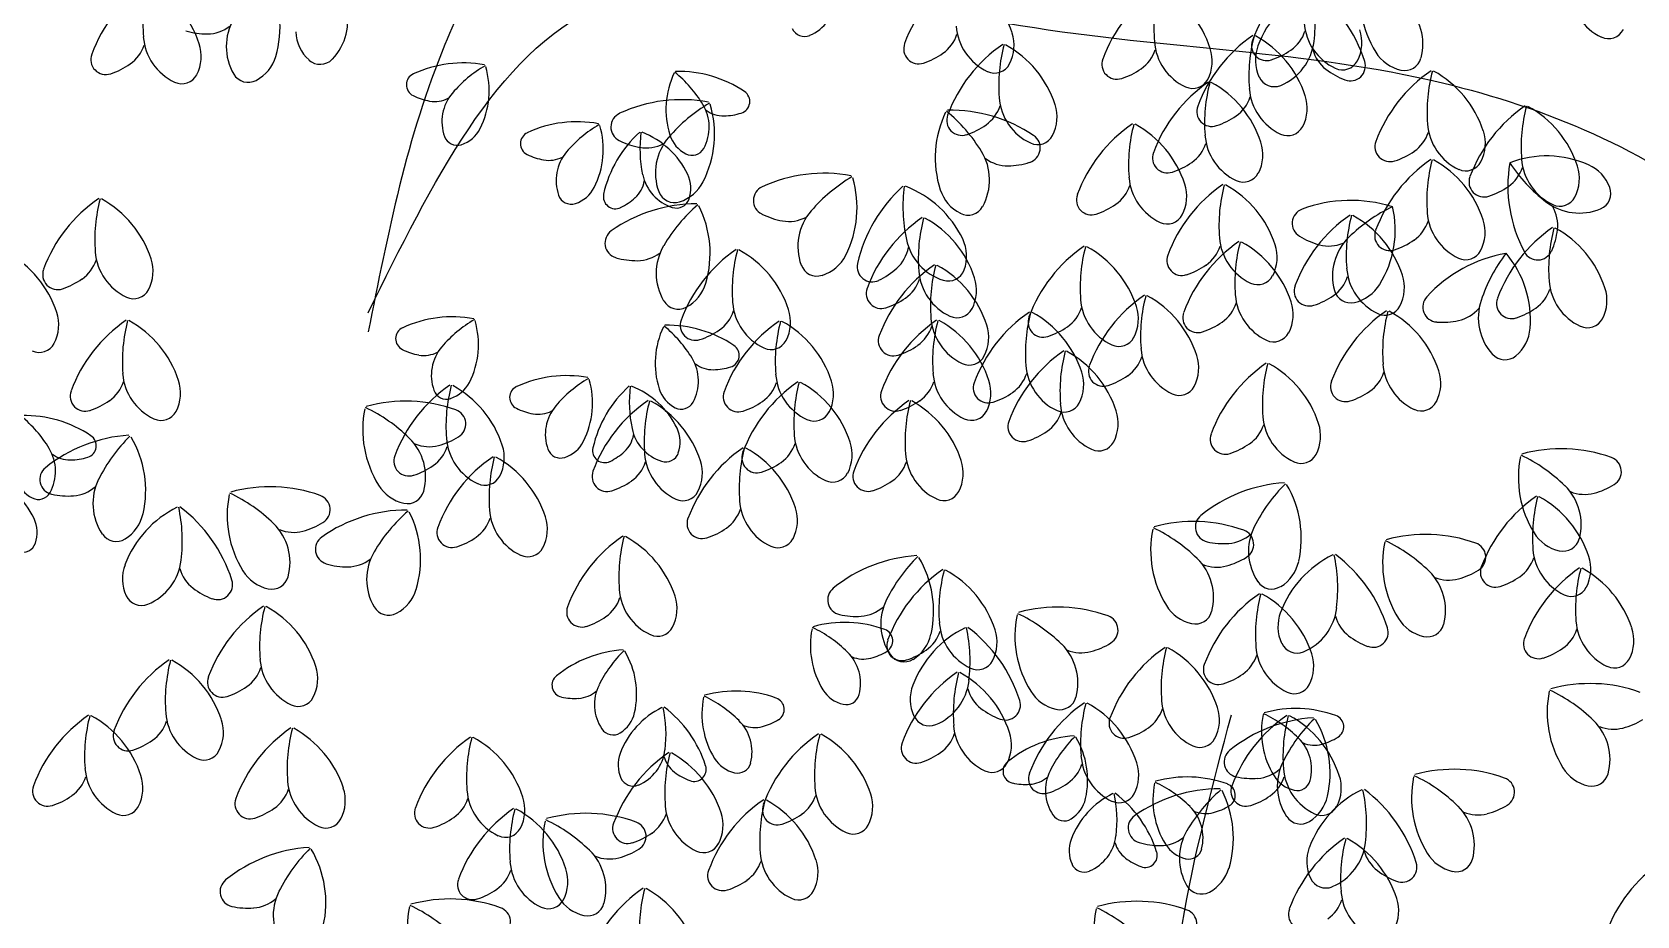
# Model space of a CAD drawing. Header units: millimetres. Extents: x 87938 to 265635, y 330093 to 434310.
# Drawn here: x 132445 to 133716, y 387747 to 388448 of the extents above; entities that cross this region are included whole.
import ezdxf

# ---------------------------------------------------------------- set-up
doc = ezdxf.new("R2010")
doc.units = ezdxf.units.MM

# ---------------------------------------------------------------- blocks, each defined once
blk = doc.blocks.new('A$C375B4AEE')
for centre, radius, start, end in [((4087, 6928.6), 83.7, 343.5813, 26.7291), ((4775.2, 6874.5), 117.2, 124.4099, 159.6857), ((4670.9, 6897.5), 83.7, 18.1183, 61.2661), ((5050.7, 6877), 117.2, 124.4099, 159.6857), ((5109.7, 6952.4), 83.7, 168.5702, 211.718), ((4131.5, 6866), 117.2, 124.4099, 159.6857), ((4188.9, 6930.1), 126.8, 165.1974, 184.3302), ((4027.2, 6888.9), 83.7, 18.1183, 61.2661), ((4932.2, 6862.2), 117.2, 124.4099, 159.6857), ((4989.6, 6926.3), 126.8, 165.1974, 184.3302), ((4827.9, 6885.2), 83.7, 18.1183, 61.2661), ((5023.4, 6883.7), 83.7, 116.1313, 159.2791), ((4863.7, 6932.1), 126.8, 353.0673, 12.2001), ((4918.1, 6865.4), 117.2, 17.7118, 52.9875), ((5235.7, 6959.5), 43.4, 184.3302, 244.7087), ((4180.9, 6932.9), 43.4, 316.0732, 16.4518), ((4576.8, 6953.7), 34.7, 292.6889, 353.0673), ((5032.4, 6914.9), 43.4, 345.1278, 45.5062), ((4112.9, 6952.4), 29.6, 270.5305, 307.3702), ((4171.5, 6912.8), 43.4, 149.7932, 210.1716), ((4586.1, 6931.5), 10.7, 204.6948, 292.6889), ((4749.4, 6932.3), 43.4, 184.3302, 244.7086), ((5025, 6934.8), 43.4, 184.3302, 244.7087), ((4105.7, 6923.8), 43.4, 184.3302, 244.7087), ((4112.6, 6981.7), 58.9, 253.6433, 270.5305), ((4076.5, 6905.1), 31.8, 332.7028, 18.1184), ((4214.9, 6925.8), 31.8, 182.6636, 228.0789), ((4676.5, 6911), 11.9, 159.6855, 288.6153), ((4678.7, 6931.7), 29.6, 305.0674, 341.9073), ((4809.3, 6817.8), 117.2, 124.4099, 159.6857), ((4866.7, 6881.9), 126.8, 165.1974, 184.3302), ((4705, 6840.7), 83.7, 18.1183, 61.2661), ((4720.2, 6913.6), 31.8, 332.7028, 18.1184), ((4906.4, 6920), 43.4, 184.3302, 244.7086), ((5007.4, 6824.9), 117.2, 124.4099, 159.6857), ((5064.8, 6889), 126.8, 165.1974, 184.3302), ((4952, 6913.5), 11.9, 159.6854, 288.6153), ((4903.1, 6847.8), 83.7, 18.1183, 61.2661), ((4946.5, 6922), 43.4, 292.6888, 353.0673), ((4954.3, 6934.2), 29.6, 305.0674, 341.9073), ((4995.7, 6916.1), 31.8, 332.7028, 18.1184), ((5222.8, 6932.4), 13.3, 244.7085, 332.7027), ((4032.7, 6902.5), 11.9, 159.6854, 288.6153), ((4035, 6923.2), 29.6, 305.0674, 341.9073), ((4136.8, 6914), 31.8, 298.1659, 343.5814), ((4202.5, 6912), 13.3, 228.079, 316.0733), ((4661.9, 6955.7), 58.9, 288.1803, 305.0675), ((4833.4, 6898.8), 11.9, 159.6855, 288.6153), ((4835.7, 6919.4), 29.6, 305.0674, 341.9073), ((4877.2, 6901.3), 31.8, 332.7028, 18.1184), ((4974.9, 6902), 31.8, 159.2792, 204.6947), ((4937.4, 6958.2), 58.9, 288.1803, 305.0675), ((5017.1, 6918.2), 29.6, 195.4901, 232.33), ((5012.1, 6907.6), 13.3, 244.7085, 332.7027), ((5065.5, 6925.1), 31.8, 211.718, 257.1334), ((5061.4, 6907.1), 13.3, 257.1334, 345.1277), ((4018.2, 6947.2), 58.9, 288.1803, 305.0675), ((4092.9, 6896.6), 13.3, 244.7085, 332.7027), ((4145.5, 6897.7), 13.3, 210.1714, 298.166), ((4280.3, 6882.5), 9.54, 114.8185, 243.7481), ((4315.6, 6806), 93.8, 79.5426, 114.8184), ((4384.4, 6810), 101.5, 120.3301, 139.4629), ((4269.4, 6877.9), 66.9, 333.251, 16.3988), ((4543.2, 6863), 66.9, 154.4733, 197.621), ((4418.9, 6814.1), 101.5, 31.4091, 50.542), ((4486.2, 6799.3), 93.8, 56.0537, 91.3294), ((4736.6, 6905.1), 13.3, 244.7086, 332.7027), ((4818.9, 6943.4), 58.9, 288.1803, 305.0675), ((4958.1, 6894.3), 13.3, 204.6945, 292.689), ((5035, 6941.4), 58.9, 232.33, 249.2171), ((5018.4, 6897.5), 11.9, 248.7822, 17.712), ((5148.5, 6796.9), 117.2, 124.4099, 159.6857), ((5205.9, 6861), 126.8, 165.1974, 184.3302), ((5044.1, 6819.9), 83.7, 18.1183, 61.2661), ((4533.2, 6869.2), 9.54, 287.1242, 56.0538), ((4972.3, 6788), 117.2, 124.4099, 159.6857), ((4893.6, 6892.9), 13.3, 244.7086, 332.7027), ((5029.7, 6852.1), 126.8, 165.1974, 184.3302), ((4867.9, 6811), 83.7, 18.1183, 61.2661), ((4981.6, 6882.7), 43.4, 184.3302, 244.7087), ((4297.2, 6916), 47.1, 243.313, 260.2002), ((4293.2, 6892.9), 23.7, 260.2002, 297.04), ((4333.6, 6853.3), 34.7, 139.4629, 199.8413), ((4488.8, 6753.5), 117.2, 79.5427, 114.8184), ((4574.8, 6758.4), 126.8, 120.3301, 139.4629), ((4475.9, 6848.9), 34.7, 331.0306, 31.4092), ((4431.1, 6843.4), 83.7, 333.251, 16.3987), ((4712.8, 6875), 29.6, 305.0674, 341.9073), ((4783.5, 6875.6), 43.4, 184.3302, 244.7086), ((4754.3, 6856.9), 31.8, 332.7028, 18.1184), ((4908.6, 6861.4), 11.9, 159.6854, 288.6153), ((4910.9, 6882.1), 29.6, 305.0674, 341.9073), ((4952.4, 6864), 31.8, 332.7028, 18.1184), ((5223, 6769), 117.2, 124.4099, 159.6857), ((5280.4, 6833.1), 126.8, 165.1974, 184.3302), ((5118.7, 6792), 83.7, 18.1183, 61.2661), ((4405.9, 6759.4), 93.8, 79.5426, 114.8184), ((4474.7, 6763.3), 101.5, 120.3301, 139.4629), ((4444.6, 6849), 11.9, 114.8186, 243.7477), ((4522.1, 6881.5), 23.7, 233.8321, 270.6718), ((4521.8, 6905), 47.1, 270.6718, 287.559), ((4773.3, 6824.7), 83.7, 154.4733, 197.6211), ((4618, 6763.6), 126.8, 31.4092, 50.542), ((4710.6, 6854.3), 11.9, 159.6855, 288.6153), ((4702.1, 6745.1), 117.2, 56.0537, 91.3294), ((4696, 6898.9), 58.9, 288.1803, 305.0675), ((4912, 6754.8), 117.2, 124.4099, 159.6857), ((4969.5, 6818.9), 126.8, 165.1974, 184.3302), ((4807.7, 6777.8), 83.7, 18.1183, 61.2661), ((4894.1, 6906.1), 58.9, 288.1803, 305.0675), ((5122.7, 6854.7), 43.4, 184.3302, 244.7087), ((4311, 6845.2), 10.7, 199.8417, 287.8357), ((4306.5, 6859.2), 25.4, 287.8356, 333.251), ((4370.6, 6835.8), 9.54, 114.8185, 243.7481), ((4359.8, 6831.3), 66.9, 333.251, 16.3988), ((4518.4, 6775.2), 93.8, 131.9815, 167.2573), ((4465.8, 6890.9), 58.9, 243.313, 260.2003), ((4557.2, 6832.1), 101.5, 172.7689, 191.9017), ((4433.3, 6782.5), 66.9, 25.6899, 68.8377), ((4511.4, 6812.6), 43.4, 139.4629, 199.8413), ((4503.6, 6850.4), 25.4, 197.6209, 243.0365), ((4760.9, 6832.4), 11.9, 287.1241, 56.0538), ((4770.7, 6848.4), 13.3, 244.7086, 332.7027), ((4946.5, 6845.8), 43.4, 184.3302, 244.7087), ((4968.8, 6855.5), 13.3, 244.7085, 332.7027), ((5052, 6854.1), 29.6, 305.0674, 341.9073), ((5093.5, 6836), 31.8, 332.7028, 18.1184), ((4387.5, 6869.4), 47.1, 243.313, 260.2002), ((4383.5, 6846.3), 23.7, 260.2002, 297.0399), ((4424, 6806.7), 34.7, 139.4629, 199.8413), ((4460.8, 6862.1), 29.6, 260.2003, 297.04), ((4496.9, 6837.3), 10.7, 243.0367, 331.031), ((4689.2, 6807.1), 43.4, 331.0307, 31.4092), ((4873.5, 6824.6), 11.9, 159.6855, 288.6152), ((4875.8, 6845.2), 29.6, 305.0675, 341.9073), ((4917.3, 6827.1), 31.8, 332.7028, 18.1184), ((5049.7, 6833.5), 11.9, 159.6854, 288.6153), ((5035.2, 6878.1), 58.9, 288.1803, 305.0675), ((5173.7, 6744.7), 81.4, 65.9099, 110.9773), ((4601.7, 6695.2), 117.2, 79.5426, 114.8184), ((4746.9, 6847.9), 29.6, 233.8322, 270.6718), ((4746.6, 6877.2), 58.9, 270.6718, 287.559), ((4859, 6869.2), 58.9, 288.1803, 305.0675), ((4933.6, 6818.7), 13.3, 244.7086, 332.7027), ((5148.3, 6726.5), 117.2, 124.4099, 159.6857), ((5205.7, 6790.6), 126.8, 165.1974, 184.3302), ((5044, 6749.5), 83.7, 18.1183, 61.2661), ((5109.9, 6827.6), 13.3, 244.7085, 332.7027), ((5253, 6802.3), 109.9, 170.3912, 208.3763), ((5126.5, 6826.2), 29.6, 305.0675, 341.9073), ((5250.6, 6890.3), 126.8, 213.299, 232.4318), ((5197.2, 6826.8), 43.4, 184.3302, 244.7087), ((5168, 6808.1), 31.8, 332.7028, 18.1184), ((5194.1, 6789.9), 31.8, 20.8044, 66.2198), ((4396.8, 6812.6), 25.4, 287.8356, 333.251), ((4435.9, 6810.4), 23.7, 312.6391, 349.4787), ((4491.9, 6818.4), 34.7, 191.9017, 252.2802), ((4477.4, 6820), 31.8, 287.8356, 333.2511), ((4470.7, 6800.5), 25.4, 340.2744, 25.6898), ((4557.5, 6790.8), 11.9, 114.8186, 243.7477), ((4687.7, 6700.1), 126.8, 120.3301, 139.4629), ((4544, 6785.1), 83.7, 333.251, 16.3987), ((4742.4, 6715), 117.2, 131.9815, 167.2573), ((4790.8, 6786.1), 126.8, 172.769, 191.9018), ((4635.9, 6724), 83.7, 25.6898, 68.8377), ((4815.6, 6812), 29.6, 305.0674, 341.9073), ((4886.3, 6812.6), 43.4, 184.3302, 244.7086), ((4983.6, 6706.7), 117.2, 124.4099, 159.6857), ((4857, 6793.9), 31.8, 332.7028, 18.1184), ((5041.1, 6770.9), 126.8, 165.1974, 184.3302), ((4879.3, 6729.7), 83.7, 18.1183, 61.2661), ((5124.2, 6805.5), 11.9, 159.6855, 288.6152), ((5109.7, 6850.2), 58.9, 288.1803, 305.0675), ((5211.4, 6796.5), 13.3, 292.8101, 20.8043), ((4093.3, 6695.6), 117.2, 124.4099, 159.6857), ((4150.8, 6759.7), 126.8, 165.1974, 184.3302), ((3989, 6718.6), 83.7, 18.1183, 61.2661), ((4401.3, 6798.6), 10.7, 199.8416, 287.8356), ((4436.3, 6793.8), 9.54, 167.2572, 296.1871), ((4500.5, 6670.9), 117.2, 89.8729, 125.1487), ((4420, 6827.7), 47.1, 295.7519, 312.6391), ((4483.1, 6802.4), 13.3, 199.8415, 287.8357), ((4584.2, 6691.2), 126.8, 130.6604, 149.7932), ((4484.6, 6795.5), 10.7, 252.2802, 340.2741), ((4723.9, 6809), 31.8, 197.6211, 243.0364), ((4813.3, 6791.3), 11.9, 159.6855, 288.6153), ((4798.7, 6836), 58.9, 288.1803, 305.0675), ((5018.8, 6681), 109.9, 72.5928, 110.578), ((5199.7, 6824.2), 43.4, 232.4317, 292.8103), ((5184.4, 6799.6), 13.3, 244.7086, 332.7027), ((4427.6, 6749), 83.7, 343.5813, 26.7291), ((4578.7, 6832.7), 58.9, 243.313, 260.2002), ((4573.7, 6803.8), 29.6, 260.2002, 297.04), ((4624.2, 6754.4), 43.4, 139.4629, 199.8413), ((4745.5, 6680.5), 117.2, 124.4099, 159.6857), ((4803, 6744.6), 126.8, 165.1974, 184.3302), ((4641.2, 6703.5), 83.7, 18.1183, 61.2661), ((4715.5, 6792.5), 13.3, 243.0365, 331.0304), ((4873.4, 6785.5), 13.3, 244.7086, 332.7027), ((4984.2, 6772.7), 11.9, 109.9888, 238.9185), ((5084.4, 6682.5), 117.2, 124.4099, 159.6857), ((5141.9, 6746.7), 126.8, 165.1974, 184.3302), ((5106.3, 6671.4), 126.8, 115.5007, 134.6335), ((4980.1, 6705.5), 83.7, 18.1183, 61.2661), ((4972.5, 6767.4), 81.4, 328.1116, 13.179), ((5051.8, 6783.7), 29.6, 305.0675, 341.9073), ((5122.5, 6784.3), 43.4, 184.3302, 244.7087), ((5093.3, 6765.6), 31.8, 332.7028, 18.1184), ((5153, 6771.1), 29.6, 353.1691, 30.0088), ((4439.9, 6757), 11.9, 125.1488, 254.0782), ((5008.8, 6812.7), 58.9, 238.4836, 255.3708), ((5047.6, 6730.8), 43.4, 134.6334, 195.0119), ((5049.5, 6763), 11.9, 159.6855, 288.6152), ((5244.8, 6672.6), 117.2, 124.4099, 159.6857), ((5302.2, 6736.7), 126.8, 165.1974, 184.3302), ((5123.9, 6774.6), 58.9, 336.2819, 353.1691), ((5140.4, 6695.6), 83.7, 18.1183, 61.2661), ((3914.3, 6676), 83.7, 18.1183, 61.2661), ((4067.6, 6753.4), 43.4, 184.3302, 244.7087), ((4453.5, 6772.7), 29.6, 270.5305, 307.3701), ((4512, 6733.1), 43.4, 149.7932, 210.1716), ((4598.2, 6655.3), 117.2, 124.4099, 159.6857), ((4655.6, 6719.5), 126.8, 165.1974, 184.3302), ((4493.9, 6678.3), 83.7, 18.1183, 61.2661), ((4639.2, 6759), 29.6, 312.639, 349.4788), ((4709.2, 6768.9), 43.4, 191.9018, 252.2802), ((4682.7, 6746.5), 31.8, 340.2745, 25.69), ((4873.7, 6657.8), 117.2, 124.4099, 159.6857), ((4931.2, 6721.9), 126.8, 165.1974, 184.3302), ((4769.4, 6680.8), 83.7, 18.1183, 61.2661), ((4996.3, 6661.5), 117.2, 124.4099, 159.6857), ((4887.2, 6763.9), 29.6, 305.0675, 341.9073), ((4957.9, 6764.6), 43.4, 184.3302, 244.7087), ((5053.7, 6725.6), 126.8, 165.1974, 184.3302), ((4891.9, 6684.5), 83.7, 18.1183, 61.2661), ((4928.6, 6745.8), 31.8, 332.7028, 18.1184), ((5001.4, 6784.3), 29.6, 255.3708, 292.2105), ((5035, 6807.7), 58.9, 288.1803, 305.0675), ((5160.2, 6640.5), 109.9, 99.7313, 137.7165), ((5109.7, 6757.1), 13.3, 244.7086, 332.7027), ((5242.4, 6671.9), 126.8, 142.6392, 161.7719), ((5079.6, 6696.3), 81.4, 355.25, 40.3175), ((5166.8, 6755.6), 11.9, 207.7871, 336.7168), ((3994.6, 6732.1), 11.9, 159.6854, 288.6153), ((3996.9, 6752.8), 29.6, 305.0674, 341.9073), ((4038.3, 6734.7), 31.8, 332.7028, 18.1184), ((4453.2, 6802), 58.9, 253.6434, 270.5305), ((4596, 6744.2), 13.3, 199.8415, 287.8356), ((4590.3, 6761.7), 31.8, 287.8356, 333.2511), ((4639.7, 6738.2), 11.9, 167.2572, 296.1866), ((4619.3, 6780.6), 58.9, 295.7519, 312.6391), ((4755.2, 6643.1), 117.2, 124.4099, 159.6857), ((4812.6, 6707.2), 126.8, 165.1974, 184.3302), ((4650.9, 6666), 83.7, 18.1183, 61.2661), ((4884.9, 6743.3), 11.9, 159.6855, 288.6152), ((4870.3, 6787.9), 58.9, 288.1803, 305.0675), ((5058.7, 6740.4), 43.4, 184.3302, 244.7087), ((3980, 6776.8), 58.9, 288.1803, 305.0675), ((4477.4, 6734.3), 31.8, 298.166, 343.5814), ((4649.1, 6737.7), 29.6, 305.0674, 341.9073), ((4719.8, 6738.3), 43.4, 184.3302, 244.7086), ((4700, 6740.3), 13.3, 252.2801, 340.2746), ((4690.5, 6719.6), 31.8, 332.7028, 18.1184), ((4945, 6737.4), 13.3, 244.7086, 332.7027), ((4988, 6739.7), 29.6, 305.0675, 341.9073), ((5014.5, 6741), 31.8, 283.0061, 328.4215), ((5029.4, 6721.7), 31.8, 332.7028, 18.1184), ((5219, 6730.4), 43.4, 184.3302, 244.7087), ((4054.7, 6726.2), 13.3, 244.7085, 332.7027), ((4486.1, 6718), 13.3, 210.1714, 298.166), ((4646.8, 6717.1), 11.9, 159.6855, 288.6153), ((4632.2, 6761.7), 58.9, 288.1803, 305.0675), ((4848, 6715.6), 43.4, 184.3302, 244.7087), ((4921.5, 6619), 117.2, 124.4099, 159.6857), ((4979, 6683.1), 126.8, 165.1974, 184.3302), ((4817.2, 6641.9), 83.7, 18.1183, 61.2661), ((4970.5, 6719.3), 43.4, 184.3302, 244.7087), ((4985.7, 6719.1), 11.9, 159.6855, 288.6152), ((4971.1, 6763.7), 58.9, 288.1803, 305.0675), ((5018.6, 6723), 13.3, 195.0118, 283.006), ((5087.6, 6706.4), 11.9, 137.1272, 266.057), ((5163.1, 6698), 43.4, 161.7718, 222.1504), ((5146, 6709.1), 11.9, 159.6855, 288.6152), ((5148.3, 6729.8), 29.6, 305.0675, 341.9073), ((5189.8, 6711.7), 31.8, 332.7028, 18.1184), ((3963.6, 6692.2), 31.8, 332.7028, 18.1184), ((4307.2, 6604.8), 93.8, 79.5426, 114.8184), ((4501.7, 6712.5), 29.6, 305.0674, 341.9073), ((4572.4, 6713.2), 43.4, 184.3302, 244.7086), ((4543.2, 6694.4), 31.8, 332.7028, 18.1184), ((4706.9, 6711.2), 13.3, 244.7086, 332.7027), ((4830.4, 6605.7), 117.2, 124.4099, 159.6857), ((4887.8, 6669.8), 126.8, 165.1974, 184.3302), ((4775, 6694.4), 11.9, 159.6855, 288.6152), ((4726.1, 6628.7), 83.7, 18.1183, 61.2661), ((4777.3, 6715), 29.6, 305.0675, 341.9073), ((4818.7, 6696.9), 31.8, 332.7028, 18.1184), ((4897.5, 6698), 11.9, 159.6855, 288.6153), ((4899.8, 6718.7), 29.6, 305.0674, 341.9073), ((4941.3, 6700.6), 31.8, 332.7028, 18.1184), ((5113.2, 6606.7), 117.2, 124.4099, 159.6857), ((5045.8, 6713.2), 13.3, 244.7086, 332.7027), ((5170.7, 6670.8), 126.8, 165.1974, 184.3302), ((5008.9, 6629.7), 83.7, 18.1183, 61.2661), ((5097.6, 6724.6), 29.6, 282.5092, 319.349), ((5131.5, 6753.8), 58.9, 288.1803, 305.0675), ((4115.1, 6599.2), 117.2, 124.4099, 159.6857), ((4172.6, 6663.3), 126.8, 165.1974, 184.3302), ((4010.8, 6622.2), 83.7, 18.1183, 61.2661), ((4271.8, 6681.3), 9.54, 114.8185, 243.7481), ((4375.9, 6608.8), 101.5, 120.3301, 139.4629), ((4261, 6676.7), 66.9, 333.251, 16.3988), ((4534.7, 6661.8), 66.9, 154.4733, 197.621), ((4410.5, 6612.9), 101.5, 31.4091, 50.542), ((4477.7, 6598.1), 93.8, 56.0537, 91.3294), ((4499.5, 6691.9), 11.9, 159.6855, 288.6153), ((4484.9, 6736.5), 58.9, 288.1803, 305.0675), ((4632.3, 6598.6), 117.2, 124.4099, 159.6857), ((4689.7, 6662.7), 126.8, 165.1974, 184.3302), ((4528, 6621.6), 83.7, 18.1183, 61.2661), ((4756.9, 6599.2), 117.2, 124.4099, 159.6857), ((4658.7, 6700.3), 29.6, 305.0674, 341.9073), ((4729.4, 6700.9), 43.4, 184.3302, 244.7087), ((4814.3, 6663.3), 126.8, 165.1974, 184.3302), ((4652.6, 6622.2), 83.7, 18.1183, 61.2661), ((4700.2, 6682.2), 31.8, 332.7028, 18.1184), ((4760.4, 6739), 58.9, 288.1803, 305.0675), ((4883, 6742.7), 58.9, 288.1803, 305.0675), ((4957.6, 6692.1), 13.3, 244.7085, 332.7027), ((5091.3, 6753.2), 58.9, 265.6221, 282.5093), ((5129, 6692), 31.8, 310.1445, 355.5599), ((5206.2, 6703.2), 13.3, 244.7086, 332.7027), ((3980, 6683.7), 13.3, 244.7085, 332.7027), ((4288.7, 6714.8), 47.1, 243.313, 260.2002), ((4325.2, 6652.2), 34.7, 139.4629, 199.8413), ((4524.8, 6668), 9.54, 287.1242, 56.0538), ((4559.6, 6686), 13.3, 244.7086, 332.7027), ((4656.4, 6679.6), 11.9, 159.6855, 288.6153), ((4641.9, 6724.2), 58.9, 288.1803, 305.0675), ((4835.1, 6688.5), 13.3, 244.7086, 332.7027), ((4895.8, 6676.8), 43.4, 184.3302, 244.7086), ((4284.7, 6691.7), 23.7, 260.2002, 297.04), ((4467.4, 6647.7), 34.7, 331.0306, 31.4092), ((4513.6, 6680.4), 23.7, 233.8321, 270.6718), ((4716.6, 6673.7), 13.3, 244.7086, 332.7027), ((4857.7, 6575), 117.2, 124.4099, 159.6857), ((4804.6, 6663.5), 43.4, 184.3302, 244.7087), ((4915.2, 6639.2), 126.8, 165.1974, 184.3302), ((4753.4, 6598), 83.7, 18.1183, 61.2661), ((4825.1, 6676.2), 29.6, 305.0674, 341.9073), ((4866.5, 6658.1), 31.8, 332.7028, 18.1184), ((5018, 6565.1), 117.2, 124.4099, 159.6857), ((5075.5, 6629.2), 126.8, 165.1974, 184.3302), ((4913.7, 6588.1), 83.7, 18.1183, 61.2661), ((5087.4, 6664.5), 43.4, 184.3302, 244.7087), ((5140.9, 6677.9), 13.3, 222.1502, 310.1444), ((4018.7, 6656.4), 29.6, 305.0674, 341.9073), ((4089.3, 6657), 43.4, 184.3302, 244.7087), ((4060.1, 6638.3), 31.8, 332.7028, 18.1184), ((4397.5, 6558.2), 93.8, 79.5426, 114.8184), ((4466.2, 6562.2), 101.5, 120.3301, 139.4629), ((4351.3, 6630.1), 66.9, 333.251, 16.3988), ((4513.4, 6703.8), 47.1, 270.6718, 287.559), ((4606.5, 6656.4), 43.4, 184.3302, 244.7086), ((4577.3, 6637.7), 31.8, 332.7028, 18.1184), ((4660.4, 6656.4), 29.6, 305.0674, 341.9073), ((4731.1, 6657), 43.4, 184.3302, 244.7086), ((4701.9, 6638.3), 31.8, 332.7028, 18.1184), ((4733.9, 6662.9), 29.6, 305.0675, 341.9073), ((4775.4, 6644.8), 31.8, 332.7028, 18.1184), ((4822.8, 6655.5), 11.9, 159.6855, 288.6153), ((4808.2, 6700.2), 58.9, 288.1803, 305.0675), ((5014.5, 6643.3), 11.9, 159.6854, 288.6153), ((5016.8, 6663.9), 29.6, 305.0674, 341.9073), ((5058.2, 6645.8), 31.8, 332.7028, 18.1184), ((4016.4, 6635.7), 11.9, 159.6854, 288.6153), ((4371.5, 6547.8), 117.2, 124.4099, 159.6857), ((4302.6, 6644), 10.7, 199.8417, 287.8357), ((4428.9, 6612), 126.8, 165.1974, 184.3302), ((4298, 6658.1), 25.4, 287.8356, 333.251), ((4267.2, 6570.8), 83.7, 18.1183, 61.2661), ((4362.1, 6634.7), 9.54, 114.8185, 243.7481), ((4510, 6574.1), 93.8, 131.9815, 167.2573), ((4548.8, 6631), 101.5, 172.7689, 191.9017), ((4424.8, 6581.3), 66.9, 25.6899, 68.8377), ((4495.2, 6649.2), 25.4, 197.6209, 243.0365), ((4533.6, 6635.2), 11.9, 159.6855, 288.6153), ((4647, 6550.3), 117.2, 124.4099, 159.6857), ((4535.8, 6655.8), 29.6, 305.0674, 341.9073), ((4704.4, 6614.4), 126.8, 165.1974, 184.3302), ((4542.7, 6573.3), 83.7, 18.1183, 61.2661), ((4658.2, 6635.8), 11.9, 159.6855, 288.6153), ((4731.6, 6642.3), 11.9, 159.6855, 288.6152), ((4717.1, 6686.9), 58.9, 288.1803, 305.0675), ((4882.9, 6649.6), 13.3, 244.7086, 332.7027), ((4999.9, 6687.9), 58.9, 288.1803, 305.0675), ((4001.8, 6680.4), 58.9, 288.1803, 305.0675), ((4076.5, 6629.8), 13.3, 244.7085, 332.7027), ((4319.9, 6609.2), 83.7, 168.5702, 211.718), ((4184.1, 6512.1), 126.8, 45.5061, 64.6389), ((4270.2, 6514.6), 117.2, 70.1506, 105.4264), ((4305.9, 6613.7), 11.9, 301.2209, 70.1507), ((4379, 6668.2), 47.1, 243.313, 260.2002), ((4375.1, 6645.1), 23.7, 260.2002, 297.0399), ((4415.5, 6605.5), 34.7, 139.4629, 199.8413), ((4528.4, 6535.6), 117.2, 124.4099, 159.6857), ((4585.9, 6599.7), 126.8, 165.1974, 184.3302), ((4424.1, 6558.5), 83.7, 18.1183, 61.2661), ((4488.5, 6636.1), 10.7, 243.0367, 331.031), ((4519, 6679.8), 58.9, 288.1803, 305.0675), ((4593.7, 6629.3), 13.3, 244.7086, 332.7027), ((4735, 6535.6), 117.2, 124.4099, 159.6857), ((4643.6, 6680.4), 58.9, 288.1803, 305.0675), ((4792.5, 6599.8), 126.8, 165.1974, 184.3302), ((4630.7, 6558.6), 83.7, 18.1183, 61.2661), ((4718.3, 6629.9), 13.3, 244.7086, 332.7027), ((4761.3, 6632.2), 29.6, 305.0674, 341.9073), ((4791.8, 6636.4), 13.3, 244.7086, 332.7027), ((4831.9, 6632.9), 43.4, 184.3302, 244.7086), ((4802.7, 6614.2), 31.8, 332.7028, 18.1184), ((5074.6, 6637.4), 13.3, 244.7085, 332.7027), ((3901.3, 6541.4), 101.5, 31.4091, 50.542), ((3968.5, 6526.6), 93.8, 56.0537, 91.3294), ((4483.4, 6617.2), 34.7, 191.9017, 252.2802), ((4462.2, 6599.3), 25.4, 340.2744, 25.6898), ((4759, 6611.6), 11.9, 159.6855, 288.6153), ((4921.6, 6622.3), 29.6, 305.0674, 341.9073), ((4992.3, 6622.9), 43.4, 184.3302, 244.7087), ((4963, 6604.2), 31.8, 332.7028, 18.1184), ((4058.5, 6487.8), 117.2, 93.6396, 128.9153), ((4015.6, 6596.5), 9.54, 287.1241, 56.0538), ((4140.6, 6513.5), 126.8, 134.4271, 153.5598), ((3980.6, 6560.9), 83.7, 347.348, 30.4957), ((4242.6, 6571.6), 43.4, 345.1278, 45.5062), ((4288.7, 6625.3), 29.6, 247.9291, 284.7688), ((4281.2, 6653.6), 58.9, 284.7688, 301.656), ((4345.7, 6605.7), 43.4, 184.3302, 244.7087), ((4316.5, 6586.9), 31.8, 332.7028, 18.1184), ((4388.4, 6611.4), 25.4, 287.8356, 333.251), ((4427.4, 6609.3), 23.7, 312.6391, 349.4787), ((4550.5, 6607.5), 29.6, 305.0674, 341.9073), ((4621.2, 6608.1), 43.4, 184.3302, 244.7086), ((4592, 6589.4), 31.8, 332.7028, 18.1184), ((4744.4, 6656.2), 58.9, 288.1803, 305.0675), ((4819.1, 6605.7), 13.3, 244.7086, 332.7027), ((4919.3, 6601.6), 11.9, 159.6854, 288.6153), ((4904.7, 6646.3), 58.9, 288.1803, 305.0675), ((3958.2, 6576.2), 34.7, 331.0306, 31.4092), ((4004.4, 6608.9), 23.7, 233.8322, 270.6718), ((4004.2, 6632.3), 47.1, 270.6718, 287.559), ((4272.7, 6584.4), 11.9, 159.6855, 288.6152), ((4275, 6605), 29.6, 305.0675, 341.9073), ((4405.6, 6491.1), 117.2, 124.4099, 159.6857), ((4463, 6555.2), 126.8, 165.1974, 184.3302), ((4301.3, 6514.1), 83.7, 18.1183, 61.2661), ((4392.9, 6597.4), 10.7, 199.8416, 287.8356), ((4427.8, 6592.6), 9.54, 167.2572, 296.1871), ((4411.6, 6626.5), 47.1, 295.7519, 312.6391), ((4502.7, 6593.4), 43.4, 184.3302, 244.7087), ((4476.1, 6594.3), 10.7, 252.2802, 340.2741), ((4603.7, 6498.2), 117.2, 124.4099, 159.6857), ((4473.4, 6574.7), 31.8, 332.7028, 18.1184), ((4661.1, 6562.3), 126.8, 165.1974, 184.3302), ((4548.3, 6586.9), 11.9, 159.6855, 288.6152), ((4499.3, 6521.2), 83.7, 18.1183, 61.2661), ((4638.6, 6592.8), 29.6, 305.0674, 341.9073), ((4709.3, 6593.5), 43.4, 184.3302, 244.7087), ((4680, 6574.8), 31.8, 332.7028, 18.1184), ((4979.4, 6595.7), 13.3, 244.7085, 332.7027), ((5235.1, 6571.4), 83.7, 168.5702, 211.718), ((5099.3, 6474.3), 126.8, 45.5061, 64.6389), ((5185.3, 6476.9), 117.2, 70.1506, 105.4264), ((5221.1, 6575.9), 11.9, 301.2209, 70.1506), ((3915.6, 6509.8), 66.9, 25.6899, 68.8377), ((3992.3, 6569.8), 11.9, 128.9154, 257.8449), ((4258.2, 6629), 58.9, 288.1803, 305.0675), ((4332.9, 6578.5), 13.3, 244.7086, 332.7027), ((4429.7, 6572.1), 11.9, 159.6855, 288.6152), ((4432, 6592.8), 29.6, 305.0675, 341.9073), ((4533.7, 6631.5), 58.9, 288.1803, 305.0675), ((4608.4, 6581), 13.3, 244.7086, 332.7027), ((4636.3, 6572.2), 11.9, 159.6855, 288.6153), ((3986, 6577.7), 25.4, 197.6209, 243.0365), ((3979.3, 6564.6), 10.7, 243.0366, 331.0311), ((4004.9, 6586.3), 29.6, 274.2972, 311.137), ((4065.9, 6550.7), 43.4, 153.5597, 213.9382), ((4076.7, 6444.3), 126.8, 45.5061, 64.6389), ((4162.8, 6446.8), 117.2, 70.1506, 105.4264), ((4275.8, 6581.9), 31.8, 211.718, 257.1335), ((4271.7, 6563.9), 13.3, 257.1335, 345.1277), ((4415.1, 6616.7), 58.9, 288.1803, 305.0675), ((4489.8, 6566.2), 13.3, 244.7086, 332.7027), ((4621.7, 6616.8), 58.9, 288.1803, 305.0675), ((4696.4, 6566.3), 13.3, 244.7086, 332.7027), ((4973.6, 6450.1), 117.2, 93.6396, 128.9153), ((5055.8, 6475.8), 126.8, 134.4271, 153.5598), ((4895.8, 6523.2), 83.7, 347.348, 30.4957), ((5157.8, 6533.9), 43.4, 345.1278, 45.5062), ((5203.8, 6587.5), 29.6, 247.9291, 284.7688), ((5196.4, 6615.8), 58.9, 284.7688, 301.656), ((4002.7, 6615.5), 58.9, 257.41, 274.2972), ((4126.2, 6472.6), 83.7, 116.1313, 159.2791), ((3966.5, 6521), 126.8, 353.0673, 12.2001), ((4020.9, 6454.4), 117.2, 17.7118, 52.9875), ((4212.5, 6541.3), 83.7, 168.5702, 211.718), ((4198.5, 6545.8), 11.9, 301.2209, 70.1507), ((4271.2, 6428.3), 117.2, 89.8729, 125.1487), ((4379.8, 6548.9), 43.4, 184.3302, 244.7087), ((4507.2, 6555.4), 29.6, 305.0675, 341.9073), ((4577.9, 6556), 43.4, 184.3302, 244.7087), ((4548.7, 6537.3), 31.8, 332.7028, 18.1184), ((5232, 6459.7), 117.2, 124.4099, 159.6857), ((5289.4, 6523.9), 126.8, 165.1974, 184.3302), ((5127.6, 6482.7), 83.7, 18.1183, 61.2661), ((3953, 6527.8), 25.4, 340.2744, 25.6898), ((4031.2, 6549.6), 31.8, 301.9325, 347.348), ((4135.2, 6503.8), 43.4, 345.1278, 45.5062), ((4173.8, 6585.7), 58.9, 284.7688, 301.656), ((4354.8, 6448.5), 126.8, 130.6604, 149.7932), ((4198.3, 6506.3), 83.7, 343.5813, 26.7291), ((4309.1, 6548.3), 29.6, 305.0675, 341.9073), ((4350.6, 6530.2), 31.8, 332.7028, 18.1184), ((4504.9, 6534.8), 11.9, 159.6855, 288.6152), ((4894.1, 6419.2), 117.2, 70.1507, 105.4264), ((4907.5, 6532), 11.9, 128.9154, 257.845), ((4041, 6533.9), 13.3, 213.9383, 301.9326), ((4181.3, 6557.4), 29.6, 247.9291, 284.7688), ((4210.6, 6514.4), 11.9, 125.1488, 254.0782), ((4306.8, 6527.7), 11.9, 159.6855, 288.6152), ((4292.3, 6572.3), 58.9, 288.1803, 305.0675), ((4508.3, 6428.1), 117.2, 124.4099, 159.6857), ((4565.8, 6492.3), 126.8, 165.1974, 184.3302), ((4404, 6451.1), 83.7, 18.1183, 61.2661), ((4490.4, 6579.4), 58.9, 288.1803, 305.0675), ((4565, 6528.9), 13.3, 244.7086, 332.7027), ((4943.9, 6513.8), 83.7, 168.5702, 211.718), ((4808.1, 6416.7), 126.8, 45.5061, 64.639), ((4917.8, 6577.8), 58.9, 257.41, 274.2972), ((4920, 6548.6), 29.6, 274.2972, 311.137), ((4929.9, 6518.3), 11.9, 301.2209, 70.1507), ((4981.1, 6512.9), 43.4, 153.5598, 213.9382), ((5127.6, 6503.6), 83.7, 168.5702, 211.718), ((4991.9, 6406.5), 126.8, 45.5061, 64.6389), ((5077.9, 6409), 117.2, 70.1506, 105.4264), ((5190.9, 6544.1), 31.8, 211.718, 257.1335), ((5186.8, 6526.2), 13.3, 257.1335, 345.1277), ((3966.9, 6522.8), 10.7, 252.2801, 340.2741), ((4282.7, 6490.5), 43.4, 149.7932, 210.1716), ((4367, 6521.8), 13.3, 244.7086, 332.7027), ((4682.4, 6392.4), 117.2, 93.6396, 128.9153), ((4764.6, 6418.1), 126.8, 134.4271, 153.5598), ((4604.6, 6465.5), 83.7, 347.348, 30.4958), ((4905.2, 6558.2), 58.9, 284.7688, 301.656), ((5041.3, 6434.8), 83.7, 116.1313, 159.2791), ((4881.6, 6483.3), 126.8, 353.0673, 12.2001), ((4936.1, 6416.6), 117.2, 17.7118, 52.9875), ((5113.7, 6508.1), 11.9, 301.221, 70.1506), ((5135.5, 6516.9), 29.6, 305.0674, 341.9073), ((5206.2, 6517.6), 43.4, 184.3302, 244.7087), ((5177, 6498.9), 31.8, 332.7028, 18.1184), ((4077.7, 6490.9), 31.8, 159.2792, 204.6947), ((4049.3, 6510.9), 43.4, 292.6888, 353.0673), ((4119.9, 6507.1), 29.6, 195.4901, 232.33), ((4168.3, 6514.1), 31.8, 211.718, 257.1335), ((4223.9, 6559.4), 58.9, 253.6434, 270.5305), ((4224.1, 6530.1), 29.6, 270.5305, 307.3701), ((4761.8, 6401.6), 117.2, 124.4099, 159.6857), ((4819.3, 6465.7), 126.8, 165.1974, 184.3302), ((4657.5, 6424.5), 83.7, 18.1183, 61.2661), ((4866.6, 6476.2), 43.4, 345.1278, 45.5062), ((4912.6, 6529.8), 29.6, 247.9291, 284.7688), ((4946.4, 6511.8), 31.8, 301.9325, 347.348), ((5050.4, 6466), 43.4, 345.1278, 45.5062), ((5089, 6548), 58.9, 284.7688, 301.656), ((5133.2, 6496.3), 11.9, 159.6854, 288.6153), ((5266.1, 6403), 117.2, 124.4099, 159.6857), ((5323.5, 6467.1), 126.8, 165.1974, 184.3302), ((5161.7, 6426), 83.7, 18.1183, 61.2661), ((4137.8, 6530.3), 58.9, 232.33, 249.2171), ((4121.2, 6486.4), 11.9, 248.7822, 17.712), ((4164.2, 6496.1), 13.3, 257.1335, 345.1277), ((4248, 6491.7), 31.8, 298.166, 343.5814), ((4482.5, 6486), 43.4, 184.3302, 244.7087), ((4616.3, 6474.3), 11.9, 128.9154, 257.845), ((4956.1, 6496.2), 13.3, 213.9383, 301.9326), ((5096.4, 6519.6), 29.6, 247.9291, 284.7688), ((5118.7, 6540.9), 58.9, 288.1803, 305.0675), ((5193.4, 6490.4), 13.3, 244.7085, 332.7027), ((4060.9, 6483.2), 13.3, 204.6945, 292.6888), ((4223.8, 6372.6), 117.2, 124.4099, 159.6857), ((4411.8, 6485.3), 29.6, 305.0675, 341.9073), ((4453.3, 6467.3), 31.8, 332.7028, 18.1184), ((4689.9, 6455.3), 43.4, 153.5598, 213.9382), ((4899.7, 6486.5), 31.8, 211.718, 257.1334), ((5012.6, 6382.5), 117.2, 124.4099, 159.6857), ((5070, 6446.7), 126.8, 165.1974, 184.3302), ((4908.2, 6405.5), 83.7, 18.1183, 61.2661), ((4281.3, 6436.7), 126.8, 165.1974, 184.3302), ((4119.5, 6395.6), 83.7, 18.1183, 61.2661), ((4256.7, 6475.4), 13.3, 210.1714, 298.166), ((4409.6, 6464.7), 11.9, 159.6855, 288.6152), ((4395, 6509.3), 58.9, 288.1803, 305.0675), ((4626.6, 6520.1), 58.9, 257.41, 274.2972), ((4628.8, 6490.9), 29.6, 274.2972, 311.137), ((4836.4, 6445.9), 83.7, 168.5702, 211.718), ((4700.7, 6348.8), 126.8, 45.5061, 64.639), ((4786.7, 6351.4), 117.2, 70.1507, 105.4264), ((4822.5, 6450.4), 11.9, 301.2209, 70.1507), ((4895.6, 6468.5), 13.3, 257.1334, 345.1277), ((4992.8, 6453.2), 31.8, 159.2792, 204.6947), ((4964.5, 6473.2), 43.4, 292.6888, 353.0673), ((5035.1, 6469.3), 29.6, 195.4901, 232.33), ((5083.5, 6476.3), 31.8, 211.718, 257.1335), ((5240.3, 6460.8), 43.4, 184.3302, 244.7087), ((4469.7, 6458.8), 13.3, 244.7086, 332.7027), ((4657.6, 6438.2), 66.9, 168.5702, 211.718), ((4549, 6360.6), 101.5, 45.5061, 64.6389), ((4617.8, 6362.6), 93.8, 70.1506, 105.4264), ((4646.4, 6441.8), 9.54, 301.221, 70.1508), ((4750.2, 6377.1), 83.7, 116.1313, 159.2791), ((4655.2, 6454.1), 31.8, 301.9325, 347.348), ((4665.4, 6458.8), 29.6, 305.0674, 341.9073), ((4736.1, 6459.4), 43.4, 184.3302, 244.7086), ((4590.4, 6425.6), 126.8, 353.0673, 12.2001), ((4644.9, 6358.9), 117.2, 17.7118, 52.9875), ((4706.8, 6440.7), 31.8, 332.7028, 18.1184), ((5053, 6492.5), 58.9, 232.3299, 249.2171), ((5036.4, 6448.6), 11.9, 248.7823, 17.712), ((5079.4, 6458.3), 13.3, 257.1335, 345.1277), ((5169.6, 6460.2), 29.6, 305.0674, 341.9073), ((5211.1, 6442.1), 31.8, 332.7028, 18.1184), ((4448.5, 6341.1), 93.8, 93.6396, 128.9153), ((4514.2, 6361.7), 101.5, 134.4271, 153.5599), ((4386.2, 6399.6), 66.9, 347.348, 30.4958), ((4595.8, 6408.2), 34.7, 345.1276, 45.5061), ((4626.7, 6473.7), 47.1, 284.7688, 301.656), ((4663.1, 6438.1), 11.9, 159.6855, 288.6153), ((4648.5, 6482.7), 58.9, 288.1803, 305.0675), ((4759.2, 6408.4), 43.4, 345.1278, 45.5062), ((4805.2, 6462), 29.6, 247.9291, 284.7688), ((4797.8, 6490.3), 58.9, 284.7688, 301.656), ((4937.9, 6340), 117.2, 124.4099, 159.6857), ((4995.3, 6404.1), 126.8, 165.1974, 184.3302), ((4833.5, 6363), 83.7, 18.1183, 61.2661), ((4986.8, 6440.4), 43.4, 184.3302, 244.7087), ((4976.1, 6445.5), 13.3, 204.6945, 292.6888), ((4957.6, 6421.6), 31.8, 332.7028, 18.1184), ((5167.3, 6439.6), 11.9, 159.6854, 288.6153), ((5152.8, 6484.2), 58.9, 288.1803, 305.0675), ((4149.1, 6330.1), 117.2, 124.4099, 159.6857), ((4206.6, 6394.2), 126.8, 165.1974, 184.3302), ((4044.8, 6353.1), 83.7, 18.1183, 61.2661), ((4127.4, 6429.8), 29.6, 305.0674, 341.9073), ((4198.1, 6430.4), 43.4, 184.3302, 244.7087), ((4168.8, 6411.7), 31.8, 332.7028, 18.1184), ((4632.6, 6451.1), 23.7, 247.9291, 284.7688), ((4665, 6438.5), 13.3, 213.9383, 301.9325), ((4723.2, 6432.2), 13.3, 244.7086, 332.7027), ((4913.8, 6419.1), 11.9, 159.6854, 288.6153), ((4916.1, 6439.7), 29.6, 305.0674, 341.9073), ((5227.5, 6433.7), 13.3, 244.7085, 332.7027), ((4125.1, 6409.1), 11.9, 159.6854, 288.6153), ((4395.6, 6406.7), 9.54, 128.9152, 257.845), ((4454.4, 6391.4), 34.7, 153.5599, 213.9383), ((4773.2, 6320.3), 117.2, 124.4099, 159.6857), ((4701.6, 6395.5), 31.8, 159.2791, 204.6947), ((4673.3, 6415.5), 43.4, 292.6888, 353.0673), ((4830.7, 6384.4), 126.8, 165.1974, 184.3302), ((4668.9, 6343.3), 83.7, 18.1183, 61.2661), ((4899.3, 6463.7), 58.9, 288.1803, 305.0675), ((4974, 6413.2), 13.3, 244.7085, 332.7027), ((5208.2, 6290.8), 117.2, 70.1507, 105.4264), ((4110.5, 6453.8), 58.9, 288.1803, 305.0675), ((4185.2, 6403.2), 13.3, 244.7085, 332.7027), ((4403.8, 6443.3), 47.1, 257.41, 274.2972), ((4405.6, 6419.9), 23.7, 274.2972, 311.137), ((4571.7, 6383.9), 66.9, 168.5702, 211.718), ((4463.1, 6306.3), 101.5, 45.5061, 64.6389), ((4531.9, 6308.3), 93.8, 70.1506, 105.4264), ((4560.5, 6387.5), 9.54, 301.221, 70.1508), ((4622.3, 6416.4), 25.4, 211.7181, 257.1334), ((4619, 6402), 10.7, 257.1333, 345.1275), ((4743.9, 6411.7), 29.6, 195.4901, 232.33), ((4745.2, 6391), 11.9, 248.7822, 17.712), ((4792.3, 6418.6), 31.8, 211.718, 257.1334), ((4788.2, 6400.6), 13.3, 257.1334, 345.1277), ((4912.1, 6397.8), 43.4, 184.3302, 244.7086), ((5257.9, 6385.3), 83.7, 168.5702, 211.718), ((5122.1, 6288.2), 126.8, 45.5061, 64.639), ((4085.3, 6286.2), 117.2, 124.4099, 159.6857), ((4142.7, 6350.3), 126.8, 165.1974, 184.3302), ((3981, 6309.1), 83.7, 18.1183, 61.2661), ((4123.4, 6387.9), 43.4, 184.3302, 244.7087), ((4502.6, 6328.9), 66.9, 116.1313, 159.2791), ((4426.7, 6390.5), 25.4, 301.9326, 347.3479), ((4374.9, 6367.7), 101.5, 353.0673, 12.2001), ((4418.4, 6314.4), 93.8, 17.7118, 52.9875), ((4684.9, 6387.8), 13.3, 204.6945, 292.689), ((4761.8, 6434.9), 58.9, 232.33, 249.2171), ((4874, 6296.1), 117.2, 124.4099, 159.6857), ((4931.5, 6360.2), 126.8, 165.1974, 184.3302), ((4769.7, 6319.1), 83.7, 18.1183, 61.2661), ((4839.1, 6376.6), 11.9, 159.6855, 288.6153), ((4841.4, 6397.2), 29.6, 305.0674, 341.9073), ((4882.9, 6379.1), 31.8, 332.7028, 18.1184), ((4996.5, 6263.9), 117.2, 93.6396, 128.9154), ((5034.4, 6286.1), 117.2, 124.4099, 159.6857), ((5014.8, 6370.1), 66.9, 168.5702, 211.718), ((4906.2, 6292.4), 101.5, 45.5061, 64.6389), ((4975, 6294.4), 93.8, 70.1507, 105.4264), ((5091.8, 6350.3), 126.8, 165.1974, 184.3302), ((4930, 6309.1), 83.7, 18.1183, 61.2661), ((5003.6, 6373.7), 9.54, 301.2212, 70.151), ((4050.4, 6366.6), 11.9, 159.6854, 288.6153), ((4052.7, 6387.3), 29.6, 305.0674, 341.9073), ((4094.1, 6369.2), 31.8, 332.7028, 18.1184), ((4245.6, 6276.2), 117.2, 124.4099, 159.6857), ((4303.1, 6340.3), 126.8, 165.1974, 184.3302), ((4141.3, 6299.2), 83.7, 18.1183, 61.2661), ((4434.5, 6378), 10.7, 213.9386, 301.9326), ((4509.8, 6353.9), 34.7, 345.1276, 45.5061), ((4546.7, 6396.8), 23.7, 247.9291, 284.7688), ((4540.7, 6419.5), 47.1, 284.7688, 301.656), ((4663.3, 6271.4), 117.2, 124.4099, 159.6857), ((4720.8, 6335.5), 126.8, 165.1974, 184.3302), ((4559, 6294.4), 83.7, 18.1183, 61.2661), ((4676.8, 6377.5), 29.6, 305.0674, 341.9073), ((4747.4, 6378.1), 43.4, 184.3302, 244.7086), ((4718.2, 6359.4), 31.8, 332.7028, 18.1184), ((4824.6, 6421.2), 58.9, 288.1803, 305.0675), ((5078.6, 6289.6), 126.8, 134.4271, 153.5598), ((4918.6, 6337.1), 83.7, 347.348, 30.4957), ((5180.6, 6347.7), 43.4, 345.1278, 45.5062), ((5226.7, 6401.4), 29.6, 247.9291, 284.7688), ((5219.2, 6429.7), 58.9, 284.7688, 301.656), ((4035.8, 6411.3), 58.9, 288.1803, 305.0675), ((4387.8, 6268.9), 117.2, 124.4099, 159.6857), ((4445.2, 6333), 126.8, 165.1974, 184.3302), ((4283.5, 6291.9), 83.7, 18.1183, 61.2661), ((4441.1, 6359.6), 34.7, 292.6889, 353.0673), ((4674.5, 6356.8), 11.9, 159.6855, 288.6153), ((4805.7, 6273), 93.8, 93.6396, 128.9154), ((4871.4, 6293.6), 101.5, 134.4271, 153.5599), ((4743.4, 6331.5), 66.9, 347.348, 30.4958), ((4899.2, 6370.7), 13.3, 244.7086, 332.7027), ((4930.3, 6345.9), 11.9, 128.9153, 257.8448), ((4953, 6340), 34.7, 345.1275, 45.5061), ((4989.8, 6382.9), 23.7, 247.9292, 284.7688), ((4983.9, 6405.6), 47.1, 284.7688, 301.656), ((4110.5, 6360.7), 13.3, 244.7085, 332.7027), ((4544.8, 6256.6), 117.2, 124.4099, 159.6857), ((4463.8, 6343.6), 25.4, 159.2791, 204.6945), ((4497.6, 6356.6), 23.7, 195.4901, 232.33), ((4602.2, 6320.7), 126.8, 165.1974, 184.3302), ((4440.4, 6279.6), 83.7, 18.1183, 61.2661), ((4498.7, 6340), 9.54, 248.7823, 17.7116), ((4536.4, 6362.1), 25.4, 211.7181, 257.1334), ((4533.1, 6347.7), 10.7, 257.1333, 345.1275), ((4659.9, 6401.5), 58.9, 288.1803, 305.0675), ((4734.6, 6350.9), 13.3, 244.7086, 332.7027), ((4752.8, 6338.5), 9.54, 128.915, 257.8448), ((4777.6, 6353.3), 29.6, 305.0674, 341.9073), ((4848.3, 6353.9), 43.4, 184.3302, 244.7086), ((4819, 6335.2), 31.8, 332.7028, 18.1184), ((5003.9, 6326.8), 43.4, 153.5597, 213.9382), ((3988.8, 6343.4), 29.6, 305.0674, 341.9073), ((4059.5, 6344), 43.4, 184.3302, 244.7087), ((4030.3, 6325.3), 31.8, 332.7028, 18.1184), ((4219.9, 6334), 43.4, 184.3302, 244.7087), ((4450.4, 6337.5), 10.7, 204.6948, 292.6889), ((4511.9, 6375.1), 47.1, 232.3299, 249.2172), ((4775.3, 6332.7), 11.9, 159.6855, 288.6153), ((4762.8, 6351.8), 23.7, 274.2972, 311.1371), ((4811.6, 6323.3), 34.7, 153.5599, 213.9383), ((4820.3, 6238.1), 101.5, 45.5061, 64.6389), ((4889.1, 6240.2), 93.8, 70.1507, 105.4264), ((4940.6, 6391.7), 58.9, 257.41, 274.2972), ((4942.8, 6362.4), 29.6, 274.2973, 311.1369), ((4937.9, 6343.3), 29.6, 305.0674, 341.9073), ((4979.5, 6348.3), 25.4, 211.7181, 257.1334), ((5008.6, 6344), 43.4, 184.3302, 244.7087), ((4976.2, 6333.9), 10.7, 257.1335, 345.1276), ((4979.4, 6325.3), 31.8, 332.7028, 18.1184), ((5150.5, 6317.5), 83.7, 168.5702, 211.718), ((5014.7, 6220.4), 126.8, 45.5061, 64.639), ((5100.7, 6222.9), 117.2, 70.1507, 105.4264), ((5136.5, 6321.9), 11.9, 301.2209, 70.1507), ((5213.7, 6358), 31.8, 211.718, 257.1334), ((5209.6, 6340), 13.3, 257.1334, 345.1277), ((3986.6, 6322.7), 11.9, 159.6854, 288.6153), ((3972, 6367.3), 58.9, 288.1803, 305.0675), ((4146.9, 6312.7), 11.9, 159.6854, 288.6153), ((4149.2, 6333.4), 29.6, 305.0674, 341.9073), ((4190.6, 6315.3), 31.8, 332.7028, 18.1184), ((4291.3, 6326.1), 29.6, 305.0675, 341.9073), ((4362, 6326.7), 43.4, 184.3302, 244.7087), ((4332.8, 6308), 31.8, 332.7028, 18.1184), ((4566.8, 6328.6), 29.6, 305.0674, 341.9073), ((4637.5, 6329.2), 43.4, 184.3302, 244.7086), ((4608.3, 6310.5), 31.8, 332.7028, 18.1184), ((4761, 6375.2), 47.1, 257.41, 274.2972), ((4760.7, 6377.3), 58.9, 288.1803, 305.0675), ((4859.8, 6260.8), 66.9, 116.1314, 159.2791), ((4783.9, 6322.4), 25.4, 301.9326, 347.3479), ((4835.4, 6326.8), 13.3, 244.7086, 332.7027), ((4732.1, 6299.5), 101.5, 353.0673, 12.2001), ((4775.6, 6246.2), 93.8, 17.7117, 52.9875), ((4914.9, 6207.4), 117.2, 89.873, 125.1487), ((4928.9, 6315.8), 66.9, 168.5702, 211.718), ((4998.5, 6227.6), 126.8, 130.6604, 149.7932), ((4842, 6285.5), 83.7, 343.5813, 26.7291), ((4917.7, 6319.4), 9.54, 301.2212, 70.151), ((4935.6, 6322.7), 11.9, 159.6854, 288.6153), ((4921.1, 6367.3), 58.9, 288.1803, 305.0675), ((5064.2, 6248.7), 83.7, 116.1314, 159.2792), ((4969.2, 6325.7), 31.8, 301.9325, 347.348), ((4904.4, 6297.1), 126.8, 353.0673, 12.2001), ((4958.9, 6230.5), 117.2, 17.7117, 52.9875), ((4046.7, 6316.8), 13.3, 244.7085, 332.7027), ((4132.3, 6357.4), 58.9, 288.1803, 305.0675), ((4289, 6305.4), 11.9, 159.6855, 288.6152), ((4421.9, 6212.2), 117.2, 124.4099, 159.6857), ((4479.3, 6276.3), 126.8, 165.1974, 184.3302), ((4317.6, 6235.1), 83.7, 18.1183, 61.2661), ((4412.9, 6188), 117.2, 70.1506, 105.4264), ((4448.3, 6313.8), 29.6, 305.0675, 341.9073), ((4519, 6314.4), 43.4, 184.3302, 244.7087), ((4620, 6219.3), 117.2, 124.4099, 159.6857), ((4489.8, 6295.7), 31.8, 332.7028, 18.1184), ((4677.4, 6283.4), 126.8, 165.1974, 184.3302), ((4564.6, 6307.9), 11.9, 159.6854, 288.6153), ((4515.6, 6242.2), 83.7, 18.1183, 61.2661), ((4550, 6352.6), 58.9, 288.1803, 305.0675), ((4867, 6285.8), 34.7, 345.1275, 45.5061), ((4903.9, 6328.7), 23.7, 247.9292, 284.7688), ((4897.9, 6351.3), 47.1, 284.7688, 301.656), ((4995.7, 6316.8), 13.3, 244.7085, 332.7027), ((5073.2, 6279.9), 43.4, 345.1278, 45.5062), ((5119.2, 6333.5), 29.6, 247.9291, 284.7688), ((5111.8, 6361.9), 58.9, 284.7688, 301.656), ((4207, 6306.8), 13.3, 244.7085, 332.7027), ((4274.5, 6350.1), 58.9, 288.1803, 305.0675), ((4349.2, 6299.5), 13.3, 244.7086, 332.7027), ((4462.6, 6282.5), 83.7, 168.5702, 211.718), ((4326.9, 6185.4), 126.8, 45.5061, 64.6389), ((4446, 6293.2), 11.9, 159.6855, 288.6152), ((4448.7, 6287), 11.9, 301.2209, 70.1507), ((4624.7, 6302), 13.3, 244.7086, 332.7027), ((4791.7, 6309.9), 10.7, 213.9385, 301.9324), ((4854.3, 6293.5), 11.9, 125.1488, 254.0784), ((4926.4, 6269.6), 43.4, 149.7932, 210.1716), ((4979, 6310), 13.3, 213.9383, 301.9327), ((4431.5, 6337.8), 58.9, 288.1803, 305.0675), ((4506.1, 6287.3), 13.3, 244.7086, 332.7027), ((4821, 6275.5), 25.4, 159.2791, 204.6945), ((4798.3, 6291.5), 34.7, 292.6888, 353.0673), ((4854.8, 6288.4), 23.7, 195.4901, 232.3299), ((4867.6, 6338.5), 58.9, 253.6434, 270.5305), ((4867.8, 6309.2), 29.6, 270.5305, 307.3702), ((4893.6, 6294), 25.4, 211.7181, 257.1334), ((5079.9, 6188.7), 117.2, 124.4099, 159.6857), ((4987.3, 6287.1), 43.4, 292.6888, 353.0673), ((5137.4, 6252.8), 126.8, 165.1974, 184.3302), ((4975.6, 6211.7), 83.7, 18.1183, 61.2661), ((4201.2, 6161.2), 117.2, 93.6396, 128.9153), ((4283.4, 6186.9), 126.8, 134.427, 153.5598), ((4123.3, 6234.3), 83.7, 347.348, 30.4958), ((4396.1, 6270), 43.4, 184.3302, 244.7087), ((4385.4, 6245), 43.4, 345.1277, 45.5061), ((4431.4, 6298.6), 29.6, 247.9291, 284.7688), ((4424, 6326.9), 58.9, 284.7688, 301.656), ((4523.5, 6276.5), 29.6, 305.0675, 341.9073), ((4594.2, 6277.1), 43.4, 184.3302, 244.7086), ((4565, 6258.4), 31.8, 332.7028, 18.1184), ((4869.1, 6307), 47.1, 232.33, 249.2172), ((4855.9, 6271.8), 9.54, 248.7821, 17.7116), ((4890.3, 6279.6), 10.7, 257.1335, 345.1276), ((5015.6, 6267), 31.8, 159.2792, 204.6945), ((5057.9, 6283.2), 29.6, 195.4901, 232.3299), ((5059.2, 6262.5), 11.9, 248.7822, 17.7116), ((5106.3, 6290.2), 31.8, 211.718, 257.1334), ((5102.2, 6272.2), 13.3, 257.1334, 345.1277), ((5330.7, 6169.7), 117.2, 124.4099, 159.6857), ((4325.4, 6269.4), 29.6, 305.0675, 341.9073), ((4366.9, 6251.3), 31.8, 332.7028, 18.1184), ((4521.2, 6255.8), 11.9, 159.6855, 288.6152), ((4807.6, 6269.3), 10.7, 204.6944, 292.6889), ((4891.7, 6270.8), 31.8, 298.1659, 343.5814), ((4998.9, 6259.3), 13.3, 204.6945, 292.689), ((5075.8, 6306.4), 58.9, 232.3299, 249.2171), ((4135.1, 6243.1), 11.9, 128.9154, 257.8449), ((4208.7, 6224), 43.4, 153.5598, 213.9383), ((4323.1, 6248.7), 11.9, 159.6855, 288.6152), ((4308.6, 6293.3), 58.9, 288.1803, 305.0675), ((4524.6, 6149.2), 117.2, 124.4099, 159.6857), ((4582.1, 6213.3), 126.8, 165.1974, 184.3302), ((4420.3, 6172.2), 83.7, 18.1183, 61.2661), ((4506.7, 6300.4), 58.9, 288.1803, 305.0675), ((4581.4, 6249.9), 13.3, 244.7086, 332.7027), ((4900.4, 6254.5), 13.3, 210.1714, 298.166), ((5054.2, 6246.5), 43.4, 184.3302, 244.7087), ((4145.4, 6288.9), 58.9, 257.41, 274.2972), ((4147.6, 6259.7), 29.6, 274.2972, 311.1369), ((4355.2, 6214.7), 83.7, 168.5703, 211.718), ((4219.5, 6117.6), 126.8, 45.5062, 64.6389), ((4305.5, 6120.1), 117.2, 70.1506, 105.4264), ((4341.3, 6219.2), 11.9, 301.2211, 70.1507), ((4383.3, 6242.8), 13.3, 244.7086, 332.7027), ((4418.5, 6255.2), 31.8, 211.718, 257.1334), ((4414.4, 6237.3), 13.3, 257.1334, 345.1277), ((4899, 6212.8), 83.7, 168.5702, 211.718), ((4763.2, 6115.7), 126.8, 45.5061, 64.6389), ((4849.3, 6118.3), 117.2, 70.1507, 105.4264), ((4885, 6217.3), 11.9, 301.2211, 70.1507), ((4981.2, 6225.2), 11.9, 159.6854, 288.6153), ((4983.5, 6245.9), 29.6, 305.0674, 341.9073), ((5024.9, 6227.8), 31.8, 332.7028, 18.1184)]:
    blk.add_arc(centre, radius, start, end)
for points in [[(1232.8, 6474.3), (1582.2, 6519.8), (1916.4, 6489.5), (2083.5, 6580.5), (2250.6, 6793), (2706.3, 7020.6), (3025.3, 6944.7), (3420.3, 7005.4), (3830.4, 7172.3), (4012.7, 7460.6), (4453.3, 7490.9), (4559.6, 7506.1), (4878.6, 7642.7), (5106.5, 7991.7), (5136.8, 8128.2), (5152, 8416.5)], [(4453.3, 7475.8), (4407.7, 7278.5), (4362.1, 7050.9), (4301.3, 6914.4), (4240.6, 6686.8)], [(4240.6, 6701.9), (4422.9, 6944.7), (4757.1, 6929.5), (5091.3, 6884), (5319.1, 6777.8), (5501.4, 6459.2), (5471, 6049.5), (5410.3, 5837), (5334.3, 5548.8), (5197.6, 5336.3), (5212.8, 5199.8), (5136.8, 5472.9), (5015.3, 5715.7), (4878.6, 6049.5), (4924.2, 6383.3)]]:
    blk.add_spline(points, degree=3)

msp = doc.modelspace()

# ---------------------------------------------------------------- block references
msp.add_blockref('A$C375B4AEE', (128471, 381523.4))

doc.saveas('drawing.dxf')
